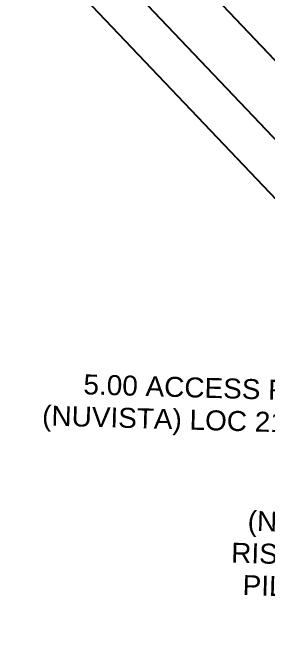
# Model space of a CAD drawing. Extents: x 363066 to 375462, y 6077936 to 6083550.
# Drawn here: x 371403.2 to 371497.2, y 6081183.7 to 6081417 of the extents above; entities that cross this region are included whole.
import ezdxf
from ezdxf.enums import TextEntityAlignment as Align

# ---------------------------------------------------------------- set-up
doc = ezdxf.new("R2010")
doc.units = 0
doc.header["$LTSCALE"] = 5
doc.layers.add('C-AR-T', color=13, linetype='Continuous', lineweight=9)
doc.layers.add('C-WS-T', color=13, linetype='Continuous', lineweight=9)
doc.layers.add('F-RW', color=190, linetype='Continuous')
doc.styles.add('A60', font='arial.ttf', dxfattribs={"height": 7.35})

msp = doc.modelspace()

# ---------------------------------------------------------------- linework, layer by layer
at = {"layer": 'F-RW', "flags": 128}
for points in [[(371333.84, 6081564.86), (371423.41, 6081479.86), (371554.14, 6081342.12), (371588.76, 6081309.22), (371601.81, 6081296.81), (371608.69, 6081290.28), (371621.71, 6081277.91), (371631.54, 6081268.56), (371634.82, 6081265.44), (371657.51, 6081243.89), (371674.74, 6081227.51), (371798.65, 6081123.75)], [(371798.65, 6081123.75), (371674.74, 6081227.51), (371657.51, 6081243.89), (371634.82, 6081265.44), (371631.54, 6081268.56), (371621.71, 6081277.91), (371608.69, 6081290.28), (371601.81, 6081296.81), (371588.76, 6081309.22), (371554.14, 6081342.12), (371423.41, 6081479.86), (371333.84, 6081564.86)], [(371785.34, 6081108.82), (371661.42, 6081212.59), (371653.42, 6081220.19), (371630.54, 6081241.93), (371627.36, 6081244.96), (371617.43, 6081254.39), (371607.93, 6081263.42), (371604.41, 6081266.77), (371597.53, 6081273.3), (371584.48, 6081285.7), (371539.99, 6081327.98), (371409.26, 6081465.72), (371333.07, 6081538.02)], [(371333.07, 6081538.02), (371409.26, 6081465.72), (371539.99, 6081327.98), (371584.48, 6081285.7), (371597.53, 6081273.3), (371604.41, 6081266.77), (371607.93, 6081263.42), (371617.43, 6081254.39), (371627.36, 6081244.96), (371630.54, 6081241.93), (371653.42, 6081220.19), (371661.42, 6081212.59), (371785.34, 6081108.82)], [(371775.35, 6081097.62), (371651.43, 6081201.39), (371650.28, 6081202.48), (371627.33, 6081224.3), (371624.21, 6081227.25), (371614.21, 6081236.76), (371601.2, 6081249.13), (371597.6, 6081252.54), (371594.32, 6081255.67), (371581.27, 6081268.06), (371529.38, 6081317.38), (371398.66, 6081455.11)]]:
    msp.add_lwpolyline(points, dxfattribs=at)

# ---------------------------------------------------------------- texts
at = {"layer": 'C-AR-T', "style": 'A60'}
for s, p in [('5.00 ACCESS ROAD', (371526.69, 6081273.75)), ('(NUVISTA) LOC 210699', (371526.35, 6081261.86))]:
    msp.add_text(s, height=7.35, rotation=358.3625, dxfattribs=at).set_placement(p, align=Align.RIGHT)
at = {"layer": 'C-WS-T', "style": 'A60'}
for s, rotation, p in [('(NUVISTA)', 358.363, (371540.83, 6081224.83)), ('RISER SITE', 358.363, (371540.49, 6081212.94)), ('PIL 210174', 358.3631, (371540.16, 6081201.14))]:
    msp.add_text(s, height=7.35, rotation=rotation, dxfattribs=at).set_placement(p, align=Align.RIGHT)

doc.saveas('drawing.dxf')
